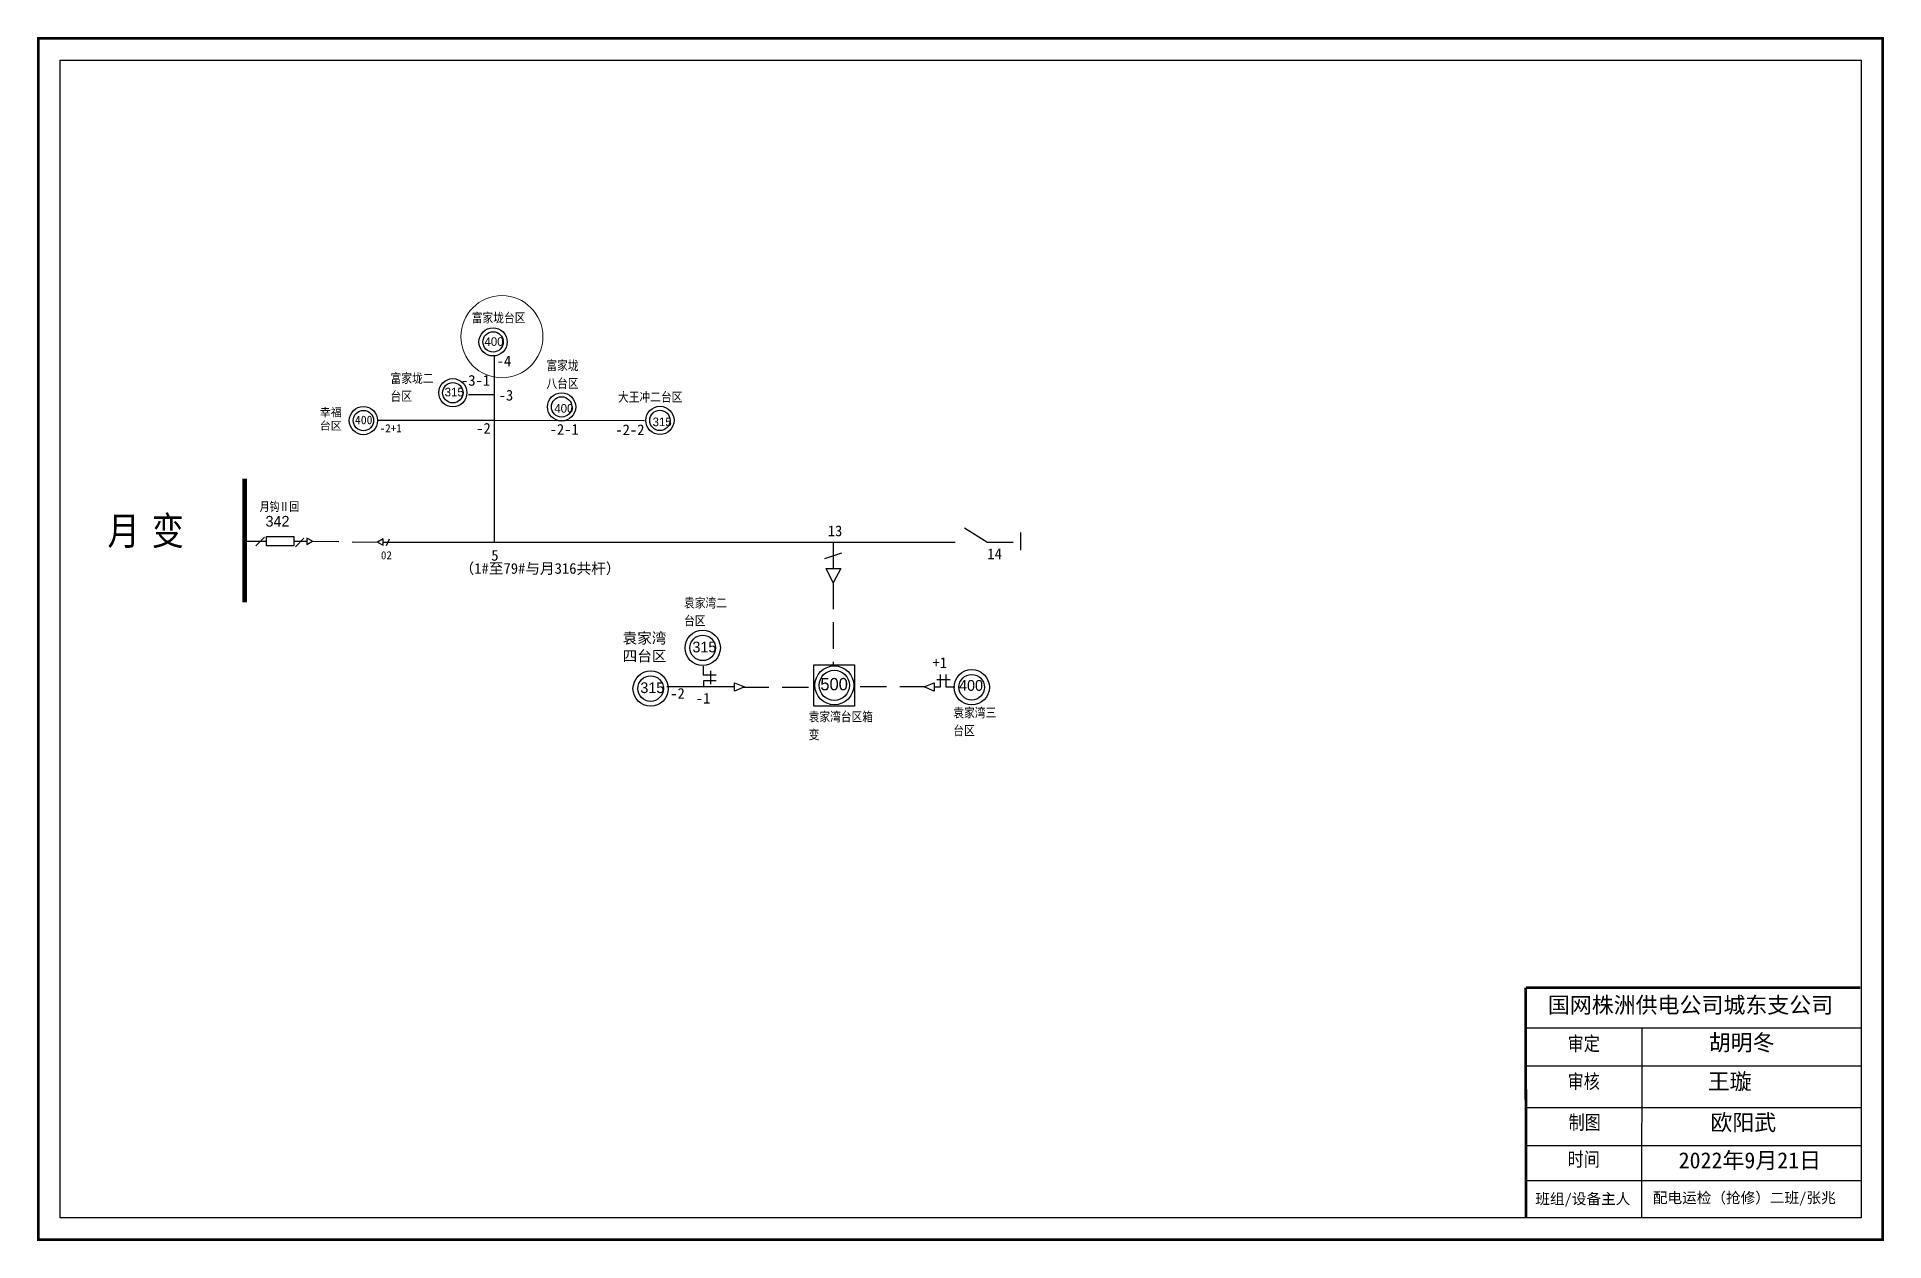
# Model space of a CAD drawing. Extents: x 64 to 408, y 17 to 242.
import ezdxf

# ---------------------------------------------------------------- set-up
doc = ezdxf.new("R2010")
doc.units = 0
doc.header["$LTSCALE"] = 0.774411
doc.linetypes.add('ACAD_ISO02W100', pattern=[15, 12, -3])
doc.linetypes.add('DASHED2', pattern=[9.525, 6.35, -3.175])
doc.layers.get('0').update_dxf_attribs({"linetype": 'CONTINUOUS'})
doc.layers.add('0-RefEdit0', color=7, linetype='CONTINUOUS')
doc.styles.add('hztxt_txtstyle_0.00_0_0', font='', dxfattribs={"bigfont": 'hztxt.shx'})
doc.styles.add('hztxt_txtstyle_1.60_0_0', font='', dxfattribs={"height": 1.6, "bigfont": 'hztxt.shx'})
doc.styles.add('宋体_txtstyle_2.00_0_0', font='', dxfattribs={"height": 2})
doc.styles.add('宋体_txtstyle_200.00_0_0200', font='SIMSUN.TTC', dxfattribs={"height": 200})
doc.styles.add('宋体_txtstyle_3.00_0_0', font='', dxfattribs={"height": 3})
doc.styles.add('宋体_txtstyle_300.00_0_0300', font='SIMSUN.TTC', dxfattribs={"height": 300})
doc.styles.get('hztxt_txtstyle_0.00_0_0').set_extended_font_data('hztxt')
doc.styles.get('hztxt_txtstyle_1.60_0_0').set_extended_font_data('hztxt')
doc.styles.get('宋体_txtstyle_2.00_0_0').set_extended_font_data('宋体')
doc.styles.get('宋体_txtstyle_3.00_0_0').set_extended_font_data('宋体')

msp = doc.modelspace()

# ---------------------------------------------------------------- linework, layer by layer
at = {"linetype": 'Continuous'}
for p, q in [((106.3, 148.51), (104.71, 146.92)), ((113.68, 148.33), (112.1, 146.74)), ((212.43, 142.67), (212.43, 147.55)), ((211.09, 142.65), (213.84, 142.65)), ((212.41, 140.02), (211.09, 142.65)), ((213.84, 142.65), (212.41, 140.02)), ((341.57, 57.06), (403.94, 57.06)), ((363.22, 57.05), (363.15, 21.6)), ((341.57, 49.96), (403.94, 49.96)), ((341.57, 42.21), (403.94, 42.21)), ((341.57, 35.1), (403.94, 35.1)), ((341.88, 28.6), (404.25, 28.6))]:
    msp.add_line(p, q, dxfattribs=at)
at = {"linetype": 'ACAD_ISO02W100'}
msp.add_line((106.71, 147.71), (102.99, 147.71), dxfattribs=at)
at = {"color": 7, "linetype": 'Continuous'}
msp.add_line((213.94, 145.52), (210.78, 144.5), dxfattribs=at)
at = {"linetype": 'DASHED2'}
msp.add_line((212.41, 140.02), (212.41, 124.86), dxfattribs=at)
at = {"linetype": 'Continuous', "const_width": 0.5}
msp.add_lwpolyline([(64.14, 241.52), (408.11, 241.52), (408.11, 17.55), (64.14, 17.55)], close=True, dxfattribs=at)
at = {"linetype": 'Continuous'}
msp.add_lwpolyline([(68.19, 237.47), (404.07, 237.47), (404.07, 21.6), (68.19, 21.6)], close=True, dxfattribs=at)
for points, const_width in [([(102.62, 159.42), (102.64, 136.36)], 0.9), ([(341.53, 64.56), (341.59, 21.6)], 0.5), ([(341.57, 64.56), (403.94, 64.56)], 0.5)]:
    msp.add_lwpolyline(points, dxfattribs=dict(at, const_width=const_width))
at = {"linetype": 'ACAD_ISO02W100'}
msp.add_lwpolyline([(111.81, 148.65), (111.81, 146.89), (106.69, 146.89), (106.69, 148.65)], close=True, dxfattribs=at)
msp.add_lwpolyline([(216.37, 124.7), (216.37, 117.02), (208.76, 117.02), (208.76, 124.7)], close=True)
at = {"color": 7}
for centre, radius in [((148.96, 184.92), 2.63), ((148.96, 184.92), 1.9), ((141.45, 175.44), 1.9), ((124.77, 170.25), 2.63), ((161.74, 172.8), 2.63), ((161.74, 172.8), 1.9), ((124.77, 170.25), 1.9), ((188.05, 127.88), 3.29), ((188.05, 127.88), 2.38), ((178.34, 120.29), 3.29), ((178.34, 120.29), 2.38)]:
    msp.add_circle(centre, radius, dxfattribs=at)
for centre, radius in [((141.45, 175.44), 2.63), ((180.07, 170.28), 2.63), ((180.07, 170.28), 1.9), ((212.59, 120.9), 3.63), ((212.59, 120.9), 2.82), ((238.22, 120.54), 3.29), ((238.22, 120.54), 2.38)]:
    msp.add_circle(centre, radius)
at = {"layer": '0-RefEdit0', "linetype": 'Continuous'}
for p, q in [((149.18, 182.3), (149.16, 147.73)), ((177.19, 170.23), (149.17, 170.24)), ((128.45, 147.61), (235.11, 147.61)), ((229.36, 120.59), (231.21, 121.35)), ((231.21, 119.81), (229.36, 120.59)), ((231.21, 121.35), (231.21, 119.81)), ((234.21, 121.91), (231.72, 121.91)), ((232.35, 122.93), (232.35, 120.57)), ((233.46, 120.53), (233.46, 122.93)), ((232.35, 120.57), (231.21, 120.57)), ((235.04, 120.53), (233.46, 120.53))]:
    msp.add_line(p, q, dxfattribs=at)
at = {"layer": '0-RefEdit0', "linetype": 'DASHED2'}
for p, q in [((149.28, 175.06), (143.96, 175.06)), ((241.06, 147.6), (235.3, 151.23)), ((241.06, 147.6), (247.19, 147.6)), ((229.72, 120.63), (216.36, 120.63)), ((195.47, 120.55), (208.83, 120.55))]:
    msp.add_line(p, q, dxfattribs=at)
at = {"layer": '0-RefEdit0', "color": 0, "linetype": 'Continuous'}
for p, q in [((188.14, 124.45), (188.14, 122.87)), ((188.14, 122.87), (190.55, 122.87)), ((190.55, 121.76), (188.18, 121.76)), ((188.18, 121.76), (188.18, 120.62)), ((189.52, 123.62), (189.52, 121.13)), ((193.98, 121.36), (195.83, 120.59)), ((193.98, 119.82), (193.98, 121.36)), ((195.83, 120.59), (193.98, 119.82))]:
    msp.add_line(p, q, dxfattribs=at)
at = {"layer": '0-RefEdit0', "color": 0}
msp.add_line((193.92, 120.64), (181.39, 120.64), dxfattribs=at)
at = {"layer": '0-RefEdit0', "color": 7}
msp.add_lwpolyline([(149.17, 170.24), (127.48, 170.24)], dxfattribs=at)
at = {"layer": '0-RefEdit0', "color": 7, "linetype": 'DASHED2'}
for points in [[(115.27, 147.77), (114.25, 148.36), (114.25, 147.18)], [(127.43, 147.61), (128.45, 147.02), (128.45, 148.19)]]:
    msp.add_lwpolyline(points, close=True, dxfattribs=at)
for points in [[(129.06, 146.97), (129.62, 148.18)], [(247.29, 149.4), (247.29, 146.1)], [(111.81, 147.77), (114.25, 147.77)], [(115.27, 147.77), (127.43, 147.61)]]:
    msp.add_lwpolyline(points, dxfattribs=at)
at = {"layer": '0-RefEdit0', "color": 12, "linetype": 'Continuous', "lineweight": 0, "ltscale": 0.508708, "true_color": 0xc00000}
msp.add_circle((150.6, 185.89), 7.65, dxfattribs=at)

# ---------------------------------------------------------------- texts
at = {"color": 7, "attachment_point": 1}
for s, insert, char_height, width, style in [('富家垅台区', (144.99, 190.35), 2, 21.843, 'hztxt_txtstyle_0.00_0_0'), ('400', (147.35, 185.78), 1.6, 5.2285, 'hztxt_txtstyle_1.60_0_0'), ('富家垅二台区', (129.84, 179.07), 2, 8.7634, 'hztxt_txtstyle_0.00_0_0'), ('{\\fSimSun|b0|i0|c134|p2;-4}', (149.62, 182.35), 2, 6.9441, 'hztxt_txtstyle_0.00_0_0'), ('富家垅\\P八台区', (158.89, 181.46), 2, 21.843, 'hztxt_txtstyle_0.00_0_0'), ('315', (139.92, 176.37), 1.6, 5.2285, 'hztxt_txtstyle_0.00_0_0'), ('{\\fSimSun|b0|i0|c134|p2;-3-1}', (142.97, 178.75), 2, 6.9441, 'hztxt_txtstyle_0.00_0_0'), ('{\\fSimSun|b0|i0|c134|p2;-3}', (149.99, 175.98), 2, 6.9441, 'hztxt_txtstyle_0.00_0_0'), ('{\\fSimSun|b0|i0|c134|p2;幸福台区}', (116.64, 172.54), 1.5, 5.6923, 'hztxt_txtstyle_0.00_0_0'), ('400', (160.37, 173.32), 1.6, 5.2285, 'hztxt_txtstyle_0.00_0_0'), ('{\\fSimSun|b0|i0|c134|p2;400}', (123.2, 171.17), 1.6, 5.2285, 'hztxt_txtstyle_0.00_0_0'), ('{\\fSimSun|b0|i0|c134|p2;-2+1}', (127.83, 169.57), 1.5, 6.9441, 'hztxt_txtstyle_0.00_0_0'), ('{\\fSimSun|b0|i0|c134|p2;-2}', (145.81, 169.81), 2, 6.9441, 'hztxt_txtstyle_0.00_0_0'), ('{\\fSimSun|b0|i0|c134|p2;-2-1}', (159.5, 169.61), 2, 6.9441, 'hztxt_txtstyle_0.00_0_0'), ('{\\fSimSun|b0|i0|c134|p2;-2-2}', (171.75, 169.54), 2, 6.9441, 'hztxt_txtstyle_0.00_0_0'), ('{\\fSimSun|b0|i0|c134|p2;13}', (211.37, 150.69), 2, 6.9441, 'hztxt_txtstyle_0.00_0_0'), ('{\\fSimSun|b0|i0|c134|p2;02}', (128.04, 145.9), 1.5, 6.9441, 'hztxt_txtstyle_0.00_0_0'), ('{\\fSimSun|b0|i0|c134|p2;5}', (148.62, 146.13), 2, 6.9441, 'hztxt_txtstyle_0.00_0_0'), ('{\\fSimSun|b0|i0|c134|p2;14}', (241.12, 146.4), 2, 6.9441, 'hztxt_txtstyle_0.00_0_0'), ('袁家湾二台区', (184.57, 137.21), 2, 8.7634, 'hztxt_txtstyle_0.00_0_0'), ('{\\fSimSun|b0|i0|c134|p2;袁家湾四台区}', (173.11, 130.7), 2, 8.7634, 'hztxt_txtstyle_0.00_0_0'), ('315', (186.13, 129.04), 2, 6.5356, 'hztxt_txtstyle_0.00_0_0'), ('315', (176.42, 121.45), 2, 6.5356, 'hztxt_txtstyle_0.00_0_0'), ('{\\fSimSun|b0|i0|c134|p2;-2}', (181.99, 120.39), 2, 6.9441, 'hztxt_txtstyle_0.00_0_0'), ('{\\fSimSun|b0|i0|c134|p2;-1}', (186.74, 119.49), 2, 6.9441, 'hztxt_txtstyle_0.00_0_0')]:
    msp.add_mtext(s, dxfattribs=dict(at, insert=insert, char_height=char_height, width=width, style=style))
at = {"attachment_point": 1, "style": 'hztxt_txtstyle_0.00_0_0'}
for s, insert, char_height, width in [('大王冲二台区', (172.26, 175.57), 2, 21.843), ('315', (178.7, 170.81), 1.6, 5.2285), ('{\\fSimSun|b0|i0|c134|p2;+1}', (230.91, 126.13), 2, 6.9441), ('500', (209.99, 122.27), 2.3, 4.8377), ('400', (235.86, 121.88), 2, 6.5356), ('袁家湾台区箱变', (207.81, 115.98), 2, 12.4709), ('袁家湾三台区', (234.79, 116.73), 2, 8.7634)]:
    msp.add_mtext(s, dxfattribs=dict(at, insert=insert, char_height=char_height, width=width))
at = {"linetype": 'Continuous', "attachment_point": 1}
for s, insert, char_height, width, style in [('月 变', (77.04, 152.48), 6, 25.7112, 'hztxt_txtstyle_0.00_0_0'), ('{\\fSimSun|b0|i0|c134|p2;（1#至79#与月316共杆）}', (142.72, 143.69), 2, 32.2862, 'hztxt_txtstyle_0.00_0_0'), ('审定', (349.36, 55.5), 3, 23.4615, 'hztxt_txtstyle_0.00_0_0'), ('胡明冬', (375.67, 55.8), 3, 23.4615, '宋体_txtstyle_3.00_0_0'), ('审核', (349.36, 48.44), 3, 23.4615, 'hztxt_txtstyle_0.00_0_0'), ('王璇', (375.48, 48.56), 3, 33.0539, '宋体_txtstyle_3.00_0_0'), ('欧阳武', (375.97, 40.91), 3, 38.1059, '宋体_txtstyle_3.00_0_0'), ('制图', (349.53, 40.81), 3, 23.4615, 'hztxt_txtstyle_0.00_0_0'), ('时间', (349.36, 33.93), 3, 23.4615, 'hztxt_txtstyle_0.00_0_0')]:
    msp.add_mtext(s, dxfattribs=dict(at, insert=insert, char_height=char_height, width=width, style=style))
at = {"color": 0, "linetype": 'Continuous', "insert": (106.52, 152.48), "char_height": 2, "width": 4.5243, "attachment_point": 1, "style": 'hztxt_txtstyle_0.00_0_0'}
msp.add_mtext('342', dxfattribs=at)
at = {"layer": '0-RefEdit0', "color": 0, "linetype": 'Continuous', "insert": (105.44, 155.05), "char_height": 1.84, "width": 10.4432, "attachment_point": 1, "style": 'hztxt_txtstyle_0.00_0_0'}
msp.add_mtext('月钩Ⅱ回', dxfattribs=at)
at = {"layer": '0-RefEdit0', "color": 7, "linetype": 'Continuous', "lineweight": 0, "ltscale": 1.121748, "char_height": 3, "attachment_point": 1}
for s, insert, style in [('国网株洲供电公司城东支公司', (345.67, 62.8), '宋体_txtstyle_3.00_0_0'), ('2022年9月21日', (370.06, 33.85), '宋体_txtstyle_300.00_0_0300')]:
    msp.add_mtext(s, dxfattribs=dict(at, insert=insert, style=style))
at = {"layer": '0-RefEdit0', "color": 7, "linetype": 'Continuous', "lineweight": 0, "ltscale": 0.623193, "char_height": 2, "attachment_point": 1}
for s, insert, style in [('班组/设备主人', (343.32, 26.17), '宋体_txtstyle_2.00_0_0'), ('配电运检（抢修）二班/张兆', (365.25, 26.37), '宋体_txtstyle_200.00_0_0200')]:
    msp.add_mtext(s, dxfattribs=dict(at, insert=insert, style=style))

doc.saveas('drawing.dxf')
